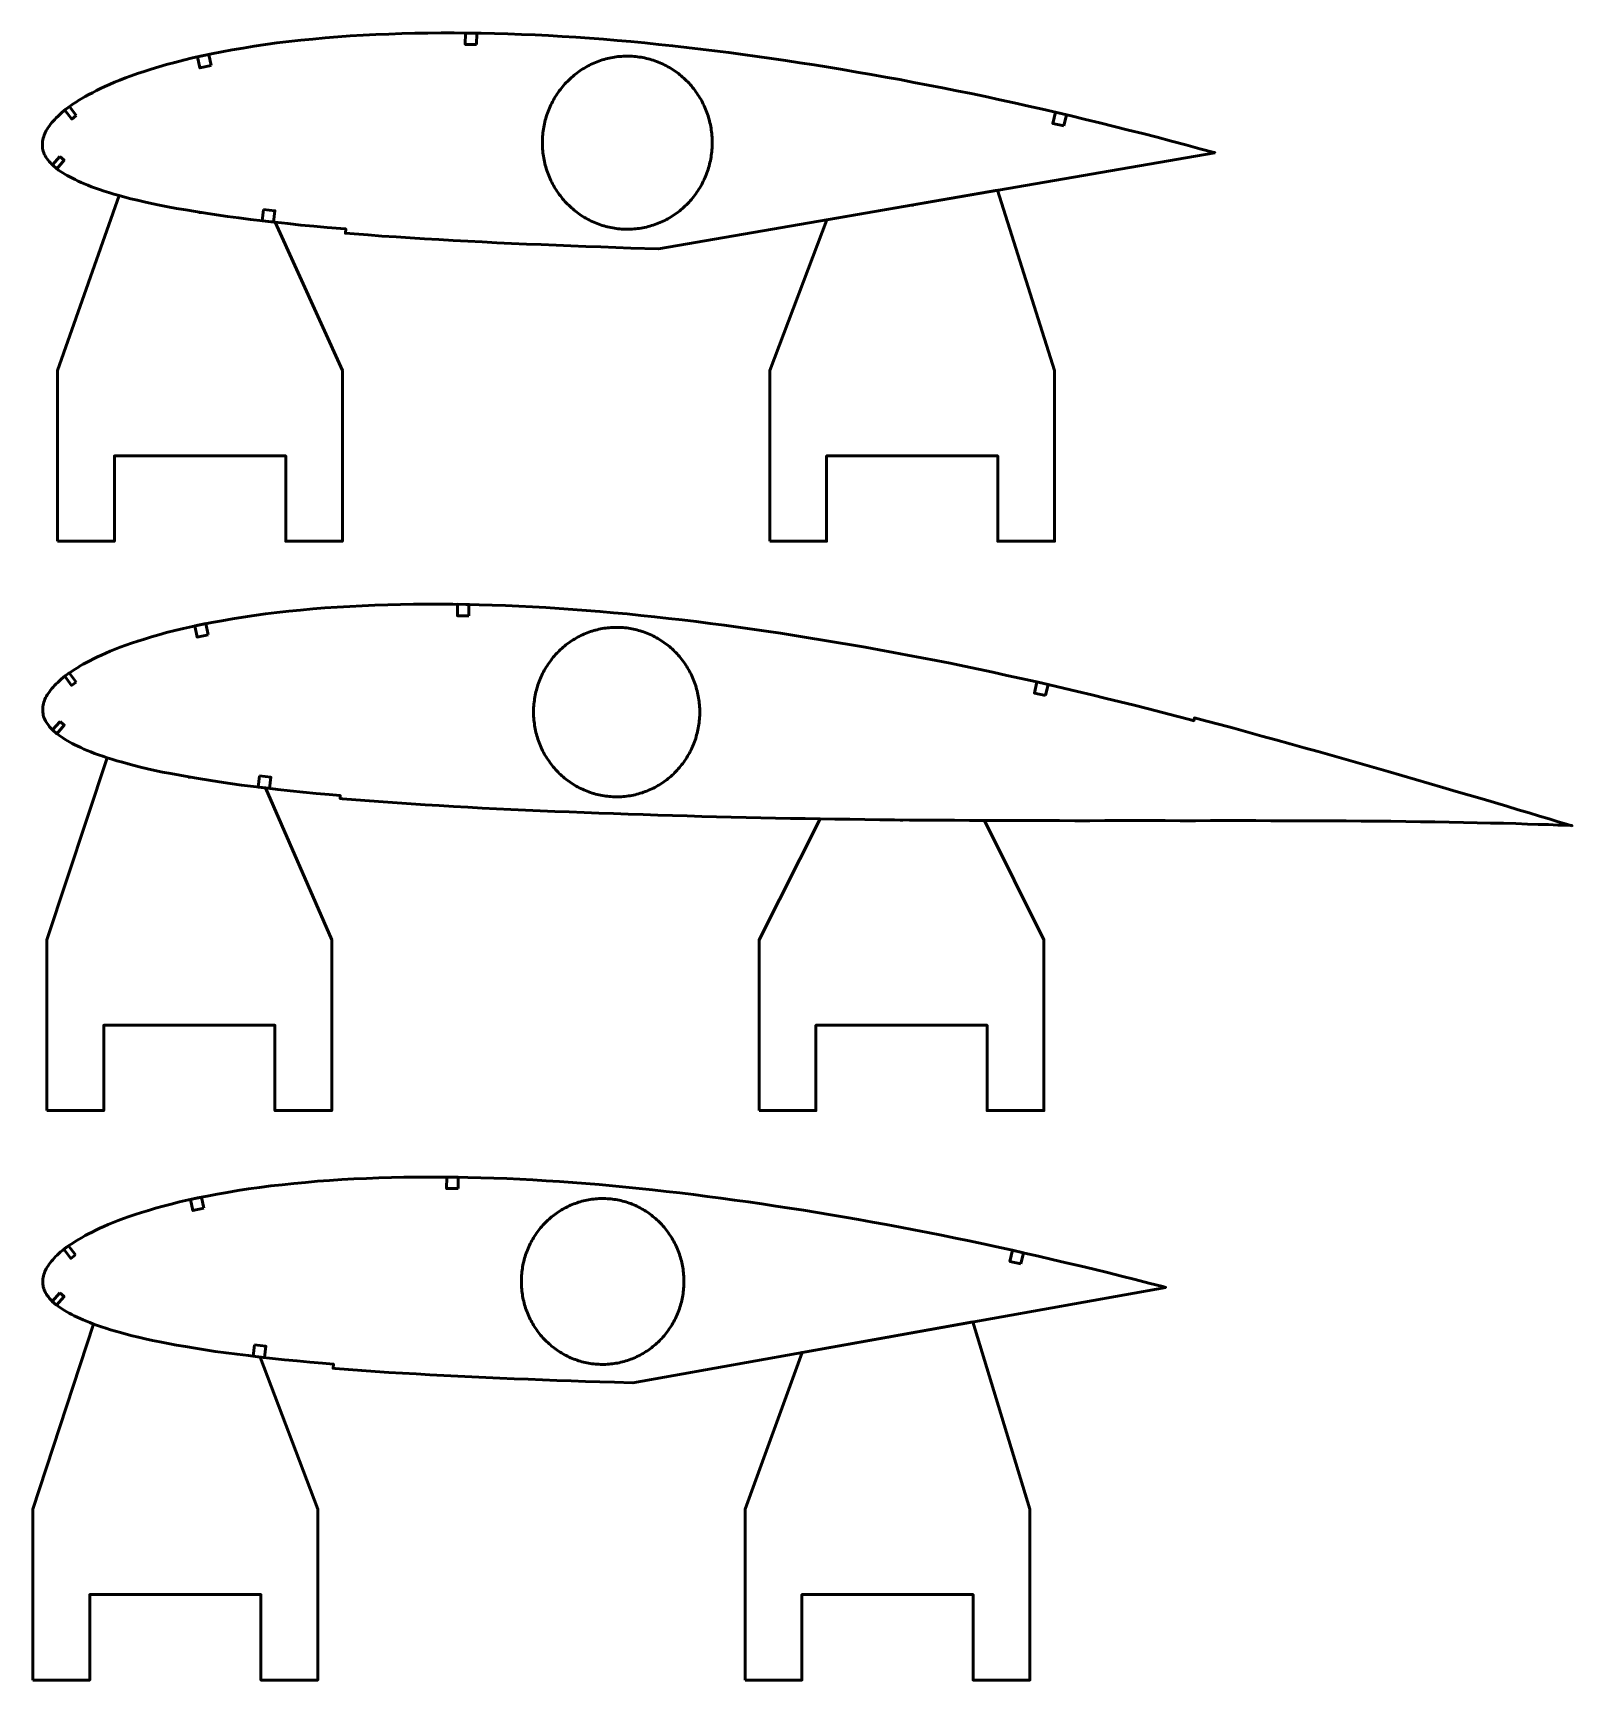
# Model space of a CAD drawing. Header units: metres. Extents: x -32 to 1074, y -15727 to -24.
# Drawn here: x -2 to 538, y -13840 to -13261 of the extents above; entities that cross this region are included whole.
import ezdxf

# ---------------------------------------------------------------- set-up
doc = ezdxf.new("R2010")
doc.units = ezdxf.units.M
doc.layers.add('Layer', color=7, linetype='Continuous', lineweight=50)

msp = doc.modelspace()

# ---------------------------------------------------------------- linework, layer by layer
at = {"layer": 'Layer', "color": 1}
for p, q in [((306.25, -13321.91), (306.25, -13322.41)), ((56.25, -13324.46), (56.25, -13324.96)), ((52.5, -13522.8), (52.5, -13523.3)), ((302.5, -13537.89), (302.5, -13538.39)), ((47.58, -13722.24), (47.58, -13722.74)), ((297.58, -13719.56), (297.58, -13720.06))]:
    msp.add_line(p, q, dxfattribs=at)
at = {"layer": 'Layer'}
for points in [[(412.56, -13303.55), (412.56, -13303.55), (412.31, -13303.48), (407.28, -13302.13), (402.27, -13300.78), (397.25, -13299.44), (392.24, -13298.11), (387.23, -13296.82), (382.2, -13295.57), (377.16, -13294.32), (372.13, -13293.08), (367.11, -13291.84), (362.1, -13290.62), (357.08, -13289.43), (352.06, -13288.28), (347.04, -13287.15), (342.02, -13286.03), (337, -13284.92), (331.99, -13283.83), (326.97, -13282.77), (321.96, -13281.75), (316.94, -13280.76), (311.91, -13279.78), (306.89, -13278.81), (301.88, -13277.86), (296.87, -13276.93), (291.86, -13276.04), (286.84, -13275.18), (281.83, -13274.33), (276.82, -13273.5), (271.81, -13272.68), (266.81, -13271.89), (261.81, -13271.14), (256.82, -13270.41), (251.83, -13269.7), (246.84, -13269.02), (241.87, -13268.35), (236.9, -13267.71), (231.96, -13267.1), (227.03, -13266.52), (222.12, -13265.97), (217.23, -13265.45), (212.36, -13264.96), (207.51, -13264.5), (202.67, -13264.07), (197.84, -13263.68), (193.01, -13263.31), (188.2, -13262.98), (183.4, -13262.67), (178.62, -13262.4), (173.84, -13262.16), (169.08, -13261.95), (164.34, -13261.79), (159.6, -13261.65), (154.89, -13261.55), (150.19, -13261.48), (145.51, -13261.45), (140.86, -13261.45), (136.22, -13261.49), (131.61, -13261.56), (127.03, -13261.68), (122.47, -13261.84), (117.94, -13262.03), (113.45, -13262.25), (108.99, -13262.52), (104.58, -13262.83), (100.21, -13263.2), (95.87, -13263.6), (91.6, -13264.03), (87.39, -13264.47), (83.25, -13264.97), (79.19, -13265.52), (75.22, -13266.13), (71.33, -13266.77), (67.53, -13267.43), (63.84, -13268.1), (60.28, -13268.78), (56.84, -13269.5), (53.55, -13270.24), (50.39, -13271.01), (47.36, -13271.79), (44.48, -13272.59), (41.74, -13273.38), (39.13, -13274.17), (36.65, -13274.95), (34.31, -13275.72), (32.11, -13276.49), (30.03, -13277.25), (28.06, -13278.02), (26.21, -13278.78), (24.47, -13279.53), (22.83, -13280.27), (21.28, -13281), (19.83, -13281.72), (18.45, -13282.43), (17.16, -13283.12), (15.93, -13283.8), (14.79, -13284.46), (13.7, -13285.11), (12.69, -13285.75), (11.72, -13286.39), (10.81, -13287.02), (9.96, -13287.64), (9.16, -13288.24), (8.4, -13288.85), (7.68, -13289.45), (7.01, -13290.04), (6.38, -13290.64), (5.78, -13291.22), (5.23, -13291.8), (4.71, -13292.38), (4.22, -13292.95), (3.77, -13293.52), (3.35, -13294.08), (2.96, -13294.65), (2.59, -13295.21), (2.26, -13295.75), (1.97, -13296.28), (1.72, -13296.78), (1.52, -13297.31), (1.34, -13297.85), (1.2, -13298.4), (1.06, -13298.98), (0.97, -13299.45), (0.9, -13299.97), (0.9, -13300.42), (0.91, -13300.97), (0.93, -13301.5), (0.98, -13302.01), (1.05, -13302.52), (1.17, -13303.02), (1.34, -13303.54), (1.55, -13304.04), (1.81, -13304.55), (2.12, -13305.07), (2.48, -13305.59), (2.86, -13306.11), (3.28, -13306.62), (3.73, -13307.13), (4.23, -13307.64), (4.76, -13308.14), (5.32, -13308.63), (5.93, -13309.12), (6.59, -13309.6), (7.28, -13310.08), (8.02, -13310.56), (8.8, -13311.04), (9.63, -13311.53), (10.5, -13312.01), (11.42, -13312.5), (12.38, -13312.98), (13.41, -13313.47), (14.49, -13313.96), (15.65, -13314.45), (16.87, -13314.95), (18.16, -13315.45), (19.53, -13315.96), (20.98, -13316.48), (22.53, -13317), (24.17, -13317.52), (25.93, -13318.04), (27.81, -13318.57), (29.82, -13319.11), (31.96, -13319.67), (34.23, -13320.23), (36.66, -13320.8), (39.25, -13321.37), (41.99, -13321.94), (44.91, -13322.51), (48, -13323.07), (51.26, -13323.62), (54.68, -13324.2), (58.24, -13324.79), (61.96, -13325.36), (65.83, -13325.91), (69.84, -13326.44), (73.97, -13326.95), (78.24, -13327.44), (82.61, -13327.94), (87.07, -13328.44), (91.61, -13328.91), (96.23, -13329.36), (100.91, -13329.77), (105.66, -13330.16), (107.39, -13330.29), (107.27, -13331.79), (110.36, -13332.03), (115.21, -13332.41), (120.11, -13332.78), (125.05, -13333.12), (130.02, -13333.44), (135.03, -13333.73), (140.06, -13334.03), (145.13, -13334.32), (150.22, -13334.61), (155.33, -13334.88), (160.47, -13335.13), (165.63, -13335.37), (170.81, -13335.59), (176, -13335.81), (181.22, -13336.02), (186.44, -13336.23), (191.68, -13336.44), (196.93, -13336.63), (202.19, -13336.82), (207.46, -13336.99), (217.17, -13337.3), (412.56, -13303.55)], [(412.56, -13303.55), (412.56, -13303.55), (412.31, -13303.48), (407.28, -13302.13), (402.27, -13300.78), (397.25, -13299.44), (392.24, -13298.11), (387.23, -13296.82), (382.2, -13295.57), (377.16, -13294.32), (372.13, -13293.08), (367.11, -13291.84), (362.1, -13290.62), (357.08, -13289.43), (352.06, -13288.28), (347.04, -13287.15), (342.02, -13286.03), (337, -13284.92), (331.99, -13283.83), (326.97, -13282.77), (321.96, -13281.75), (316.94, -13280.76), (311.91, -13279.78), (306.89, -13278.81), (301.88, -13277.86), (296.87, -13276.93), (291.86, -13276.04), (286.84, -13275.18), (281.83, -13274.33), (276.82, -13273.5), (271.81, -13272.68), (266.81, -13271.89), (261.81, -13271.14), (256.82, -13270.41), (251.83, -13269.7), (246.84, -13269.02), (241.87, -13268.35), (236.9, -13267.71), (231.96, -13267.1), (227.03, -13266.52), (222.12, -13265.97), (217.23, -13265.45), (212.36, -13264.96), (207.51, -13264.5), (202.67, -13264.07), (197.84, -13263.68), (193.01, -13263.31), (188.2, -13262.98), (183.4, -13262.67), (178.62, -13262.4), (173.84, -13262.16), (169.08, -13261.95), (164.34, -13261.79), (159.6, -13261.65), (154.89, -13261.55), (150.19, -13261.48), (145.51, -13261.45), (140.86, -13261.45), (136.22, -13261.49), (131.61, -13261.56), (127.03, -13261.68), (122.47, -13261.84), (117.94, -13262.03), (113.45, -13262.25), (108.99, -13262.52), (104.58, -13262.83), (100.21, -13263.2), (95.87, -13263.6), (91.6, -13264.03), (87.39, -13264.47), (83.25, -13264.97), (79.19, -13265.52), (75.22, -13266.13), (71.33, -13266.77), (67.53, -13267.43), (63.84, -13268.1), (60.28, -13268.78), (56.84, -13269.5), (53.55, -13270.24), (50.39, -13271.01), (47.36, -13271.79), (44.48, -13272.59), (41.74, -13273.38), (39.13, -13274.17), (36.65, -13274.95), (34.31, -13275.72), (32.11, -13276.49), (30.03, -13277.25), (28.06, -13278.02), (26.21, -13278.78), (24.47, -13279.53), (22.83, -13280.27), (21.28, -13281), (19.83, -13281.72), (18.45, -13282.43), (17.16, -13283.12), (15.93, -13283.8), (14.79, -13284.46), (13.7, -13285.11), (12.69, -13285.75), (11.72, -13286.39), (10.81, -13287.02), (9.96, -13287.64), (9.16, -13288.24), (8.4, -13288.85), (7.68, -13289.45), (7.01, -13290.04), (6.38, -13290.64), (5.78, -13291.22), (5.23, -13291.8), (4.71, -13292.38), (4.22, -13292.95), (3.77, -13293.52), (3.35, -13294.08), (2.96, -13294.65), (2.59, -13295.21), (2.26, -13295.75), (1.97, -13296.28), (1.72, -13296.78), (1.52, -13297.31), (1.34, -13297.85), (1.2, -13298.4), (1.06, -13298.98), (0.97, -13299.45), (0.9, -13299.97), (0.9, -13300.42), (0.91, -13300.97), (0.93, -13301.5), (0.98, -13302.01), (1.05, -13302.52), (1.17, -13303.02), (1.34, -13303.54), (1.55, -13304.04), (1.81, -13304.55), (2.12, -13305.07), (2.48, -13305.59), (2.86, -13306.11), (3.28, -13306.62), (3.73, -13307.13), (4.23, -13307.64), (4.76, -13308.14), (5.32, -13308.63), (5.93, -13309.12), (6.59, -13309.6), (7.28, -13310.08), (8.02, -13310.56), (8.8, -13311.04), (9.63, -13311.53), (10.5, -13312.01), (11.42, -13312.5), (12.38, -13312.98), (13.41, -13313.47), (14.49, -13313.96), (15.65, -13314.45), (16.87, -13314.95), (18.16, -13315.45), (19.53, -13315.96), (20.98, -13316.48), (22.53, -13317), (24.17, -13317.52), (25.93, -13318.04), (27.81, -13318.57), (29.82, -13319.11), (31.96, -13319.67), (34.23, -13320.23), (36.66, -13320.8), (39.25, -13321.37), (41.99, -13321.94), (44.91, -13322.51), (48, -13323.07), (51.26, -13323.62), (54.68, -13324.2), (58.24, -13324.79), (61.96, -13325.36), (65.83, -13325.91), (69.84, -13326.44), (73.97, -13326.95), (78.24, -13327.44), (82.61, -13327.94), (87.07, -13328.44), (91.61, -13328.91), (96.23, -13329.36), (100.91, -13329.77), (105.66, -13330.16), (107.39, -13330.29), (107.27, -13331.79), (110.36, -13332.03), (115.21, -13332.41), (120.11, -13332.78), (125.05, -13333.12), (130.02, -13333.44), (135.03, -13333.73), (140.06, -13334.03), (145.13, -13334.32), (150.22, -13334.61), (155.33, -13334.88), (160.47, -13335.13), (165.63, -13335.37), (170.81, -13335.59), (176, -13335.81), (181.22, -13336.02), (186.44, -13336.23), (191.68, -13336.44), (196.93, -13336.63), (202.19, -13336.82), (207.46, -13336.99), (217.17, -13337.3), (412.56, -13303.55)], [(236.06, -13300), (236.06, -13299.36), (236.04, -13298.72), (236, -13298.08), (235.96, -13297.45), (235.9, -13296.81), (235.83, -13296.18), (235.74, -13295.54), (235.64, -13294.91), (235.53, -13294.28), (235.41, -13293.66), (235.27, -13293.03), (235.12, -13292.41), (234.96, -13291.8), (234.78, -13291.18), (234.59, -13290.58), (234.39, -13289.97), (234.18, -13289.37), (233.96, -13288.77), (233.72, -13288.18), (233.47, -13287.6), (233.21, -13287.02), (232.93, -13286.44), (232.65, -13285.87), (232.35, -13285.31), (232.04, -13284.75), (231.72, -13284.2), (231.39, -13283.66), (231.05, -13283.13), (230.7, -13282.6), (230.33, -13282.08), (229.96, -13281.57), (229.57, -13281.06), (229.18, -13280.57), (228.77, -13280.08), (228.36, -13279.6), (227.93, -13279.13), (227.5, -13278.67), (227.05, -13278.22), (226.6, -13277.78), (226.14, -13277.35), (225.67, -13276.93), (225.19, -13276.52), (224.7, -13276.12), (224.2, -13275.73), (223.7, -13275.35), (223.19, -13274.98), (222.67, -13274.62), (222.14, -13274.28), (221.61, -13273.94), (221.07, -13273.62), (220.52, -13273.31), (219.97, -13273.01), (219.41, -13272.72), (218.84, -13272.44), (218.27, -13272.18), (217.7, -13271.93), (217.11, -13271.69), (216.53, -13271.46), (215.94, -13271.25), (215.34, -13271.05), (214.75, -13270.86), (214.14, -13270.68), (213.54, -13270.52), (212.93, -13270.37), (212.32, -13270.23), (211.7, -13270.11), (211.08, -13270), (210.46, -13269.9), (209.84, -13269.82), (209.22, -13269.75), (208.6, -13269.69), (207.97, -13269.65), (207.35, -13269.62), (206.72, -13269.6), (206.09, -13269.6), (205.47, -13269.61), (204.84, -13269.63), (204.22, -13269.67), (203.59, -13269.72), (202.97, -13269.78), (202.35, -13269.86), (201.73, -13269.95), (201.11, -13270.05), (200.49, -13270.17), (199.88, -13270.3), (199.27, -13270.44), (198.66, -13270.6), (198.06, -13270.77), (197.46, -13270.95), (196.86, -13271.15), (196.27, -13271.35), (195.68, -13271.57), (195.09, -13271.81), (194.52, -13272.05), (193.94, -13272.31), (193.37, -13272.58), (192.81, -13272.86), (192.26, -13273.16), (191.71, -13273.46), (191.16, -13273.78), (190.63, -13274.11), (190.1, -13274.45), (189.57, -13274.8), (189.06, -13275.16), (188.55, -13275.54), (188.05, -13275.92), (187.56, -13276.32), (187.07, -13276.72), (186.6, -13277.14), (186.13, -13277.56), (185.67, -13278), (185.22, -13278.45), (184.78, -13278.9), (184.35, -13279.37), (183.93, -13279.84), (183.52, -13280.32), (183.12, -13280.81), (182.73, -13281.31), (182.35, -13281.82), (181.98, -13282.34), (181.63, -13282.86), (181.28, -13283.39), (180.94, -13283.93), (180.62, -13284.48), (180.3, -13285.03), (180, -13285.59), (179.71, -13286.16), (179.43, -13286.73), (179.16, -13287.3), (178.9, -13287.89), (178.66, -13288.48), (178.43, -13289.07), (178.21, -13289.67), (178, -13290.27), (177.81, -13290.88), (177.63, -13291.49), (177.46, -13292.11), (177.3, -13292.72), (177.16, -13293.35), (177.03, -13293.97), (176.91, -13294.6), (176.81, -13295.23), (176.71, -13295.86), (176.64, -13296.49), (176.57, -13297.13), (176.52, -13297.77), (176.48, -13298.4), (176.45, -13299.04), (176.44, -13299.68), (176.44, -13300.32), (176.45, -13300.96), (176.48, -13301.6), (176.52, -13302.23), (176.57, -13302.87), (176.64, -13303.51), (176.71, -13304.14), (176.81, -13304.77), (176.91, -13305.4), (177.03, -13306.03), (177.16, -13306.65), (177.3, -13307.28), (177.46, -13307.89), (177.63, -13308.51), (177.81, -13309.12), (178, -13309.73), (178.21, -13310.33), (178.43, -13310.93), (178.66, -13311.52), (178.9, -13312.11), (179.16, -13312.7), (179.43, -13313.27), (179.71, -13313.84), (180, -13314.41), (180.3, -13314.97), (180.62, -13315.52), (180.94, -13316.07), (181.28, -13316.61), (181.63, -13317.14), (181.98, -13317.66), (182.35, -13318.18), (182.73, -13318.69), (183.12, -13319.19), (183.52, -13319.68), (183.93, -13320.16), (184.35, -13320.63), (184.78, -13321.1), (185.22, -13321.55), (185.67, -13322), (186.13, -13322.44), (186.6, -13322.86), (187.07, -13323.28), (187.56, -13323.68), (188.05, -13324.08), (188.55, -13324.46), (189.06, -13324.84), (189.57, -13325.2), (190.1, -13325.55), (190.63, -13325.89), (191.16, -13326.22), (191.71, -13326.54), (192.26, -13326.84), (192.81, -13327.14), (193.37, -13327.42), (193.94, -13327.69), (194.52, -13327.95), (195.09, -13328.19), (195.68, -13328.43), (196.27, -13328.65), (196.86, -13328.85), (197.46, -13329.05), (198.06, -13329.23), (198.66, -13329.4), (199.27, -13329.56), (199.88, -13329.7), (200.49, -13329.83), (201.11, -13329.95), (201.73, -13330.05), (202.35, -13330.14), (202.97, -13330.22), (203.59, -13330.28), (204.22, -13330.33), (204.84, -13330.37), (205.47, -13330.39), (206.09, -13330.4), (206.72, -13330.4), (207.35, -13330.38), (207.97, -13330.35), (208.6, -13330.31), (209.22, -13330.25), (209.84, -13330.18), (210.46, -13330.1), (211.08, -13330), (211.7, -13329.89), (212.32, -13329.77), (212.93, -13329.63), (213.54, -13329.48), (214.14, -13329.32), (214.75, -13329.14), (215.34, -13328.95), (215.94, -13328.75), (216.53, -13328.54), (217.11, -13328.31), (217.7, -13328.07), (218.27, -13327.82), (218.84, -13327.56), (219.41, -13327.28), (219.97, -13326.99), (220.52, -13326.69), (221.07, -13326.38), (221.61, -13326.06), (222.14, -13325.72), (222.67, -13325.38), (223.19, -13325.02), (223.7, -13324.65), (224.2, -13324.27), (224.7, -13323.88), (225.19, -13323.48), (225.67, -13323.07), (226.14, -13322.65), (226.6, -13322.22), (227.05, -13321.78), (227.5, -13321.33), (227.93, -13320.87), (228.36, -13320.4), (228.77, -13319.92), (229.18, -13319.43), (229.57, -13318.94), (229.96, -13318.43), (230.33, -13317.92), (230.7, -13317.4), (231.05, -13316.87), (231.39, -13316.34), (231.72, -13315.8), (232.04, -13315.25), (232.35, -13314.69), (232.65, -13314.13), (232.93, -13313.56), (233.21, -13312.98), (233.47, -13312.4), (233.72, -13311.82), (233.96, -13311.23), (234.18, -13310.63), (234.39, -13310.03), (234.59, -13309.42), (234.78, -13308.82), (234.96, -13308.2), (235.12, -13307.59), (235.27, -13306.97), (235.41, -13306.34), (235.53, -13305.72), (235.64, -13305.09), (235.74, -13304.46), (235.83, -13303.82), (235.9, -13303.19), (235.96, -13302.55), (236, -13301.92), (236.04, -13301.28), (236.06, -13300.64), (236.06, -13300)], [(537.83, -13539.91), (536.01, -13539.37), (533.08, -13538.49), (529.92, -13537.54), (526.52, -13536.52), (522.88, -13535.44), (519.02, -13534.29), (514.97, -13533.07), (510.74, -13531.8), (506.35, -13530.51), (501.84, -13529.19), (497.22, -13527.86), (492.53, -13526.49), (487.78, -13525.1), (482.99, -13523.69), (478.17, -13522.28), (473.31, -13520.9), (468.42, -13519.52), (463.53, -13518.11), (458.62, -13516.7), (453.72, -13515.29), (448.8, -13513.89), (443.87, -13512.51), (438.93, -13511.16), (433.98, -13509.8), (429.05, -13508.42), (424.11, -13507.03), (419.18, -13505.67), (414.23, -13504.33), (409.27, -13503.03), (405.36, -13502.03), (405.1, -13503.04), (404.04, -13502.77), (399.08, -13501.48), (394.13, -13500.18), (389.17, -13498.89), (384.22, -13497.62), (379.26, -13496.38), (374.3, -13495.18), (369.32, -13493.99), (364.34, -13492.8), (359.38, -13491.61), (354.41, -13490.43), (349.45, -13489.29), (344.47, -13488.19), (339.49, -13487.1), (334.51, -13486.02), (329.53, -13484.95), (324.56, -13483.89), (319.59, -13482.87), (314.62, -13481.88), (309.63, -13480.92), (304.65, -13479.98), (299.68, -13479.04), (294.71, -13478.11), (289.74, -13477.21), (284.78, -13476.35), (279.81, -13475.51), (274.84, -13474.69), (269.88, -13473.88), (264.92, -13473.09), (259.98, -13472.31), (255.03, -13471.57), (250.09, -13470.87), (245.16, -13470.18), (240.23, -13469.51), (235.31, -13468.86), (230.4, -13468.23), (225.51, -13467.63), (220.65, -13467.07), (215.8, -13466.53), (210.98, -13466.02), (206.17, -13465.54), (201.39, -13465.08), (196.61, -13464.66), (191.85, -13464.28), (187.09, -13463.92), (182.35, -13463.59), (177.62, -13463.29), (172.91, -13463.02), (168.21, -13462.78), (163.52, -13462.58), (158.85, -13462.42), (154.19, -13462.28), (149.55, -13462.18), (144.93, -13462.11), (140.32, -13462.08), (135.74, -13462.08), (131.18, -13462.12), (126.65, -13462.19), (122.14, -13462.3), (117.66, -13462.46), (113.2, -13462.64), (108.79, -13462.86), (104.41, -13463.11), (100.08, -13463.41), (95.8, -13463.77), (91.55, -13464.17), (87.36, -13464.58), (83.25, -13465.02), (79.21, -13465.5), (75.25, -13466.04), (71.37, -13466.62), (67.59, -13467.25), (63.91, -13467.89), (60.33, -13468.55), (56.89, -13469.2), (53.59, -13469.89), (50.42, -13470.6), (47.39, -13471.34), (44.51, -13472.09), (41.77, -13472.85), (39.17, -13473.6), (36.71, -13474.35), (34.39, -13475.08), (32.21, -13475.79), (30.16, -13476.5), (28.23, -13477.2), (26.42, -13477.9), (24.72, -13478.6), (23.12, -13479.29), (21.61, -13479.96), (20.19, -13480.63), (18.84, -13481.29), (17.58, -13481.94), (16.38, -13482.57), (15.25, -13483.19), (14.18, -13483.79), (13.17, -13484.4), (12.22, -13484.99), (11.32, -13485.58), (10.46, -13486.16), (9.66, -13486.73), (8.9, -13487.29), (8.18, -13487.87), (7.5, -13488.43), (6.86, -13488.99), (6.26, -13489.55), (5.69, -13490.1), (5.16, -13490.65), (4.66, -13491.2), (4.19, -13491.75), (3.76, -13492.3), (3.35, -13492.84), (2.98, -13493.38), (2.62, -13493.93), (2.3, -13494.45), (2.02, -13494.96), (1.79, -13495.44), (1.6, -13495.95), (1.43, -13496.48), (1.3, -13497.03), (1.17, -13497.59), (1.08, -13498.05), (1.02, -13498.58), (1.03, -13499), (1.05, -13499.55), (1.07, -13500.07), (1.12, -13500.58), (1.21, -13501.08), (1.33, -13501.58), (1.5, -13502.09), (1.7, -13502.59), (1.97, -13503.1), (2.28, -13503.61), (2.64, -13504.13), (3.02, -13504.65), (3.43, -13505.16), (3.88, -13505.66), (4.37, -13506.17), (4.89, -13506.67), (5.45, -13507.16), (6.05, -13507.64), (6.69, -13508.13), (7.37, -13508.61), (8.09, -13509.09), (8.85, -13509.57), (9.65, -13510.06), (10.5, -13510.54), (11.39, -13511.03), (12.33, -13511.51), (13.32, -13512), (14.37, -13512.49), (15.48, -13512.98), (16.66, -13513.48), (17.9, -13513.98), (19.21, -13514.49), (20.6, -13515), (22.07, -13515.52), (23.63, -13516.04), (25.29, -13516.56), (27.07, -13517.09), (28.96, -13517.63), (30.97, -13518.19), (33.1, -13518.76), (35.38, -13519.33), (37.8, -13519.9), (40.38, -13520.48), (43.11, -13521.05), (46.02, -13521.61), (49.11, -13522.18), (52.35, -13522.77), (55.75, -13523.37), (59.3, -13523.96), (63.01, -13524.54), (66.86, -13525.09), (70.85, -13525.62), (74.97, -13526.13), (79.2, -13526.65), (83.51, -13527.18), (87.92, -13527.67), (92.4, -13528.14), (96.97, -13528.57), (101.6, -13528.98), (105.48, -13529.31), (105.39, -13530.35), (106.2, -13530.42), (110.94, -13530.83), (115.72, -13531.21), (120.55, -13531.57), (125.42, -13531.9), (130.32, -13532.22), (135.25, -13532.53), (140.22, -13532.84), (145.2, -13533.15), (150.22, -13533.43), (155.25, -13533.7), (160.31, -13533.95), (165.39, -13534.19), (170.49, -13534.42), (175.61, -13534.64), (180.74, -13534.86), (185.88, -13535.08), (191.04, -13535.28), (196.21, -13535.48), (201.39, -13535.66), (206.57, -13535.84), (211.75, -13536.01), (216.93, -13536.17), (222.09, -13536.33), (227.25, -13536.48), (232.41, -13536.63), (237.58, -13536.77), (242.75, -13536.88), (247.93, -13536.99), (253.12, -13537.1), (258.32, -13537.22), (263.51, -13537.33), (268.72, -13537.43), (273.93, -13537.51), (279.15, -13537.57), (284.37, -13537.63), (289.61, -13537.71), (294.84, -13537.8), (300.08, -13537.87), (305.32, -13537.91), (310.58, -13537.93), (315.84, -13537.95), (321.1, -13537.99), (326.36, -13538.04), (331.63, -13538.09), (336.9, -13538.11), (342.18, -13538.09), (347.46, -13538.09), (352.75, -13538.09), (358.03, -13538.12), (363.32, -13538.15), (368.6, -13538.15), (373.9, -13538.13), (379.19, -13538.1), (384.49, -13538.1), (389.79, -13538.1), (395.08, -13538.12), (400.38, -13538.15), (405.68, -13538.14), (410.98, -13538.12), (416.28, -13538.11), (421.58, -13538.11), (426.88, -13538.12), (432.17, -13538.15), (437.46, -13538.17), (442.75, -13538.16), (448.04, -13538.16), (453.32, -13538.18), (458.6, -13538.22), (463.86, -13538.27), (469.1, -13538.32), (474.32, -13538.37), (479.52, -13538.42), (484.67, -13538.49), (489.78, -13538.56), (494.82, -13538.64), (499.77, -13538.75), (504.61, -13538.86), (509.3, -13538.96), (513.83, -13539.06), (518.15, -13539.18), (522.24, -13539.31), (526.08, -13539.43), (529.66, -13539.54), (532.97, -13539.66), (536.02, -13539.77), (537.92, -13539.85)], [(537.83, -13539.91), (536.01, -13539.37), (533.08, -13538.49), (529.92, -13537.54), (526.52, -13536.52), (522.88, -13535.44), (519.02, -13534.29), (514.97, -13533.07), (510.74, -13531.8), (506.35, -13530.51), (501.84, -13529.19), (497.22, -13527.86), (492.53, -13526.49), (487.78, -13525.1), (482.99, -13523.69), (478.17, -13522.28), (473.31, -13520.9), (468.42, -13519.52), (463.53, -13518.11), (458.62, -13516.7), (453.72, -13515.29), (448.8, -13513.89), (443.87, -13512.51), (438.93, -13511.16), (433.98, -13509.8), (429.05, -13508.42), (424.11, -13507.03), (419.18, -13505.67), (414.23, -13504.33), (409.27, -13503.03), (405.36, -13502.03), (405.1, -13503.04), (404.04, -13502.77), (399.08, -13501.48), (394.13, -13500.18), (389.17, -13498.89), (384.22, -13497.62), (379.26, -13496.38), (374.3, -13495.18), (369.32, -13493.99), (364.34, -13492.8), (359.38, -13491.61), (354.41, -13490.43), (349.45, -13489.29), (344.47, -13488.19), (339.49, -13487.1), (334.51, -13486.02), (329.53, -13484.95), (324.56, -13483.89), (319.59, -13482.87), (314.62, -13481.88), (309.63, -13480.92), (304.65, -13479.98), (299.68, -13479.04), (294.71, -13478.11), (289.74, -13477.21), (284.78, -13476.35), (279.81, -13475.51), (274.84, -13474.69), (269.88, -13473.88), (264.92, -13473.09), (259.98, -13472.31), (255.03, -13471.57), (250.09, -13470.87), (245.16, -13470.18), (240.23, -13469.51), (235.31, -13468.86), (230.4, -13468.23), (225.51, -13467.63), (220.65, -13467.07), (215.8, -13466.53), (210.98, -13466.02), (206.17, -13465.54), (201.39, -13465.08), (196.61, -13464.66), (191.85, -13464.28), (187.09, -13463.92), (182.35, -13463.59), (177.62, -13463.29), (172.91, -13463.02), (168.21, -13462.78), (163.52, -13462.58), (158.85, -13462.42), (154.19, -13462.28), (149.55, -13462.18), (144.93, -13462.11), (140.32, -13462.08), (135.74, -13462.08), (131.18, -13462.12), (126.65, -13462.19), (122.14, -13462.3), (117.66, -13462.46), (113.2, -13462.64), (108.79, -13462.86), (104.41, -13463.11), (100.08, -13463.41), (95.8, -13463.77), (91.55, -13464.17), (87.36, -13464.58), (83.25, -13465.02), (79.21, -13465.5), (75.25, -13466.04), (71.37, -13466.62), (67.59, -13467.25), (63.91, -13467.89), (60.33, -13468.55), (56.89, -13469.2), (53.59, -13469.89), (50.42, -13470.6), (47.39, -13471.34), (44.51, -13472.09), (41.77, -13472.85), (39.17, -13473.6), (36.71, -13474.35), (34.39, -13475.08), (32.21, -13475.79), (30.16, -13476.5), (28.23, -13477.2), (26.42, -13477.9), (24.72, -13478.6), (23.12, -13479.29), (21.61, -13479.96), (20.19, -13480.63), (18.84, -13481.29), (17.58, -13481.94), (16.38, -13482.57), (15.25, -13483.19), (14.18, -13483.79), (13.17, -13484.4), (12.22, -13484.99), (11.32, -13485.58), (10.46, -13486.16), (9.66, -13486.73), (8.9, -13487.29), (8.18, -13487.87), (7.5, -13488.43), (6.86, -13488.99), (6.26, -13489.55), (5.69, -13490.1), (5.16, -13490.65), (4.66, -13491.2), (4.19, -13491.75), (3.76, -13492.3), (3.35, -13492.84), (2.98, -13493.38), (2.62, -13493.93), (2.3, -13494.45), (2.02, -13494.96), (1.79, -13495.44), (1.6, -13495.95), (1.43, -13496.48), (1.3, -13497.03), (1.17, -13497.59), (1.08, -13498.05), (1.02, -13498.58), (1.03, -13499), (1.05, -13499.55), (1.07, -13500.07), (1.12, -13500.58), (1.21, -13501.08), (1.33, -13501.58), (1.5, -13502.09), (1.7, -13502.59), (1.97, -13503.1), (2.28, -13503.61), (2.64, -13504.13), (3.02, -13504.65), (3.43, -13505.16), (3.88, -13505.66), (4.37, -13506.17), (4.89, -13506.67), (5.45, -13507.16), (6.05, -13507.64), (6.69, -13508.13), (7.37, -13508.61), (8.09, -13509.09), (8.85, -13509.57), (9.65, -13510.06), (10.5, -13510.54), (11.39, -13511.03), (12.33, -13511.51), (13.32, -13512), (14.37, -13512.49), (15.48, -13512.98), (16.66, -13513.48), (17.9, -13513.98), (19.21, -13514.49), (20.6, -13515), (22.07, -13515.52), (23.63, -13516.04), (25.29, -13516.56), (27.07, -13517.09), (28.96, -13517.63), (30.97, -13518.19), (33.1, -13518.76), (35.38, -13519.33), (37.8, -13519.9), (40.38, -13520.48), (43.11, -13521.05), (46.02, -13521.61), (49.11, -13522.18), (52.35, -13522.77), (55.75, -13523.37), (59.3, -13523.96), (63.01, -13524.54), (66.86, -13525.09), (70.85, -13525.62), (74.97, -13526.13), (79.2, -13526.65), (83.51, -13527.18), (87.92, -13527.67), (92.4, -13528.14), (96.97, -13528.57), (101.6, -13528.98), (105.48, -13529.31), (105.39, -13530.35), (106.2, -13530.42), (110.94, -13530.83), (115.72, -13531.21), (120.55, -13531.57), (125.42, -13531.9), (130.32, -13532.22), (135.25, -13532.53), (140.22, -13532.84), (145.2, -13533.15), (150.22, -13533.43), (155.25, -13533.7), (160.31, -13533.95), (165.39, -13534.19), (170.49, -13534.42), (175.61, -13534.64), (180.74, -13534.86), (185.88, -13535.08), (191.04, -13535.28), (196.21, -13535.48), (201.39, -13535.66), (206.57, -13535.84), (211.75, -13536.01), (216.93, -13536.17), (222.09, -13536.33), (227.25, -13536.48), (232.41, -13536.63), (237.58, -13536.77), (242.75, -13536.88), (247.93, -13536.99), (253.12, -13537.1), (258.32, -13537.22), (263.51, -13537.33), (268.72, -13537.43), (273.93, -13537.51), (279.15, -13537.57), (284.37, -13537.63), (289.61, -13537.71), (294.84, -13537.8), (300.08, -13537.87), (305.32, -13537.91), (310.58, -13537.93), (315.84, -13537.95), (321.1, -13537.99), (326.36, -13538.04), (331.63, -13538.09), (336.9, -13538.11), (342.18, -13538.09), (347.46, -13538.09), (352.75, -13538.09), (358.03, -13538.12), (363.32, -13538.15), (368.6, -13538.15), (373.9, -13538.13), (379.19, -13538.1), (384.49, -13538.1), (389.79, -13538.1), (395.08, -13538.12), (400.38, -13538.15), (405.68, -13538.14), (410.98, -13538.12), (416.28, -13538.11), (421.58, -13538.11), (426.88, -13538.12), (432.17, -13538.15), (437.46, -13538.17), (442.75, -13538.16), (448.04, -13538.16), (453.32, -13538.18), (458.6, -13538.22), (463.86, -13538.27), (469.1, -13538.32), (474.32, -13538.37), (479.52, -13538.42), (484.67, -13538.49), (489.78, -13538.56), (494.82, -13538.64), (499.77, -13538.75), (504.61, -13538.86), (509.3, -13538.96), (513.83, -13539.06), (518.15, -13539.18), (522.24, -13539.31), (526.08, -13539.43), (529.66, -13539.54), (532.97, -13539.66), (536.02, -13539.77), (537.92, -13539.85)], [(231.68, -13500), (231.67, -13499.37), (231.65, -13498.75), (231.62, -13498.12), (231.57, -13497.5), (231.52, -13496.88), (231.44, -13496.26), (231.36, -13495.64), (231.26, -13495.02), (231.16, -13494.4), (231.03, -13493.79), (230.9, -13493.18), (230.75, -13492.57), (230.59, -13491.97), (230.42, -13491.37), (230.24, -13490.77), (230.04, -13490.18), (229.83, -13489.59), (229.61, -13489.01), (229.38, -13488.43), (229.14, -13487.86), (228.88, -13487.29), (228.61, -13486.72), (228.33, -13486.17), (228.04, -13485.62), (227.74, -13485.07), (227.43, -13484.54), (227.1, -13484), (226.77, -13483.48), (226.42, -13482.96), (226.07, -13482.45), (225.7, -13481.95), (225.32, -13481.46), (224.94, -13480.97), (224.54, -13480.5), (224.13, -13480.03), (223.72, -13479.57), (223.29, -13479.12), (222.86, -13478.68), (222.41, -13478.25), (221.96, -13477.83), (221.5, -13477.41), (221.03, -13477.01), (220.55, -13476.62), (220.07, -13476.24), (219.57, -13475.87), (219.07, -13475.5), (218.57, -13475.15), (218.05, -13474.82), (217.53, -13474.49), (217, -13474.17), (216.46, -13473.87), (215.92, -13473.57), (215.38, -13473.29), (214.82, -13473.02), (214.26, -13472.76), (213.7, -13472.52), (213.13, -13472.28), (212.56, -13472.06), (211.98, -13471.85), (211.4, -13471.65), (210.81, -13471.47), (210.22, -13471.3), (209.63, -13471.14), (209.03, -13470.99), (208.44, -13470.86), (207.83, -13470.74), (207.23, -13470.63), (206.62, -13470.53), (206.02, -13470.45), (205.41, -13470.38), (204.8, -13470.33), (204.19, -13470.29), (203.57, -13470.26), (202.96, -13470.24), (202.35, -13470.24), (201.73, -13470.25), (201.12, -13470.27), (200.51, -13470.31), (199.9, -13470.35), (199.29, -13470.42), (198.68, -13470.49), (198.07, -13470.58), (197.47, -13470.68), (196.86, -13470.8), (196.26, -13470.92), (195.67, -13471.06), (195.07, -13471.22), (194.48, -13471.38), (193.89, -13471.56), (193.31, -13471.75), (192.73, -13471.95), (192.15, -13472.17), (191.58, -13472.4), (191.02, -13472.64), (190.46, -13472.89), (189.9, -13473.15), (189.35, -13473.43), (188.81, -13473.72), (188.27, -13474.02), (187.74, -13474.33), (187.21, -13474.65), (186.69, -13474.98), (186.18, -13475.33), (185.67, -13475.68), (185.18, -13476.05), (184.69, -13476.43), (184.21, -13476.81), (183.73, -13477.21), (183.27, -13477.62), (182.81, -13478.04), (182.36, -13478.46), (181.92, -13478.9), (181.49, -13479.34), (181.07, -13479.8), (180.66, -13480.26), (180.26, -13480.74), (179.87, -13481.22), (179.49, -13481.71), (179.11, -13482.2), (178.75, -13482.71), (178.4, -13483.22), (178.06, -13483.74), (177.73, -13484.27), (177.41, -13484.8), (177.11, -13485.34), (176.81, -13485.89), (176.52, -13486.45), (176.25, -13487.01), (175.99, -13487.57), (175.74, -13488.14), (175.5, -13488.72), (175.27, -13489.3), (175.06, -13489.89), (174.86, -13490.48), (174.67, -13491.07), (174.49, -13491.67), (174.32, -13492.27), (174.17, -13492.88), (174.03, -13493.49), (173.9, -13494.1), (173.79, -13494.71), (173.69, -13495.33), (173.6, -13495.95), (173.52, -13496.57), (173.45, -13497.19), (173.4, -13497.81), (173.36, -13498.44), (173.34, -13499.06), (173.33, -13499.69), (173.33, -13500.31), (173.34, -13500.94), (173.36, -13501.56), (173.4, -13502.19), (173.45, -13502.81), (173.52, -13503.43), (173.6, -13504.05), (173.69, -13504.67), (173.79, -13505.29), (173.9, -13505.9), (174.03, -13506.51), (174.17, -13507.12), (174.32, -13507.73), (174.49, -13508.33), (174.67, -13508.93), (174.86, -13509.52), (175.06, -13510.11), (175.27, -13510.7), (175.5, -13511.28), (175.74, -13511.86), (175.99, -13512.43), (176.25, -13512.99), (176.52, -13513.55), (176.81, -13514.11), (177.11, -13514.66), (177.41, -13515.2), (177.73, -13515.73), (178.06, -13516.26), (178.4, -13516.78), (178.75, -13517.29), (179.11, -13517.8), (179.49, -13518.29), (179.87, -13518.78), (180.26, -13519.26), (180.66, -13519.74), (181.07, -13520.2), (181.49, -13520.66), (181.92, -13521.1), (182.36, -13521.54), (182.81, -13521.96), (183.27, -13522.38), (183.73, -13522.79), (184.21, -13523.19), (184.69, -13523.57), (185.18, -13523.95), (185.67, -13524.32), (186.18, -13524.67), (186.69, -13525.02), (187.21, -13525.35), (187.74, -13525.67), (188.27, -13525.98), (188.81, -13526.28), (189.35, -13526.57), (189.9, -13526.85), (190.46, -13527.11), (191.02, -13527.36), (191.58, -13527.6), (192.15, -13527.83), (192.73, -13528.05), (193.31, -13528.25), (193.89, -13528.44), (194.48, -13528.62), (195.07, -13528.78), (195.67, -13528.94), (196.26, -13529.08), (196.86, -13529.2), (197.47, -13529.32), (198.07, -13529.42), (198.68, -13529.51), (199.29, -13529.58), (199.9, -13529.65), (200.51, -13529.69), (201.12, -13529.73), (201.73, -13529.75), (202.35, -13529.76), (202.96, -13529.76), (203.57, -13529.74), (204.19, -13529.71), (204.8, -13529.67), (205.41, -13529.62), (206.02, -13529.55), (206.62, -13529.47), (207.23, -13529.37), (207.83, -13529.26), (208.44, -13529.14), (209.03, -13529.01), (209.63, -13528.86), (210.22, -13528.7), (210.81, -13528.53), (211.4, -13528.35), (211.98, -13528.15), (212.56, -13527.94), (213.13, -13527.72), (213.7, -13527.48), (214.26, -13527.24), (214.82, -13526.98), (215.38, -13526.71), (215.92, -13526.43), (216.46, -13526.13), (217, -13525.83), (217.53, -13525.51), (218.05, -13525.18), (218.57, -13524.85), (219.07, -13524.5), (219.57, -13524.13), (220.07, -13523.76), (220.55, -13523.38), (221.03, -13522.99), (221.5, -13522.59), (221.96, -13522.17), (222.41, -13521.75), (222.86, -13521.32), (223.29, -13520.88), (223.72, -13520.43), (224.13, -13519.97), (224.54, -13519.5), (224.94, -13519.03), (225.32, -13518.54), (225.7, -13518.05), (226.07, -13517.55), (226.42, -13517.04), (226.77, -13516.52), (227.1, -13516), (227.43, -13515.46), (227.74, -13514.93), (228.04, -13514.38), (228.33, -13513.83), (228.61, -13513.28), (228.88, -13512.71), (229.14, -13512.14), (229.38, -13511.57), (229.61, -13510.99), (229.83, -13510.41), (230.04, -13509.82), (230.24, -13509.23), (230.42, -13508.63), (230.59, -13508.03), (230.75, -13507.43), (230.9, -13506.82), (231.03, -13506.21), (231.16, -13505.6), (231.26, -13504.98), (231.36, -13504.36), (231.44, -13503.74), (231.52, -13503.12), (231.57, -13502.5), (231.62, -13501.88), (231.65, -13501.25), (231.67, -13500.63), (231.68, -13500)], [(395.26, -13702.07), (395.26, -13702.07), (394.22, -13701.81), (389.38, -13700.57), (384.54, -13699.32), (379.7, -13698.09), (374.86, -13696.87), (370.02, -13695.69), (365.17, -13694.54), (360.3, -13693.4), (355.44, -13692.26), (350.59, -13691.12), (345.74, -13690), (340.89, -13688.91), (336.03, -13687.85), (331.17, -13686.81), (326.3, -13685.78), (321.45, -13684.76), (316.59, -13683.75), (311.74, -13682.78), (306.88, -13681.84), (302.01, -13680.93), (297.15, -13680.03), (292.29, -13679.13), (287.44, -13678.25), (282.59, -13677.4), (277.74, -13676.58), (272.89, -13675.78), (268.04, -13675), (263.19, -13674.24), (258.35, -13673.49), (253.52, -13672.76), (248.7, -13672.06), (243.87, -13671.39), (239.06, -13670.74), (234.24, -13670.11), (229.44, -13669.5), (224.65, -13668.91), (219.88, -13668.35), (215.13, -13667.82), (210.4, -13667.32), (205.69, -13666.84), (201, -13666.4), (196.33, -13665.97), (191.67, -13665.59), (187.02, -13665.23), (182.38, -13664.91), (177.75, -13664.61), (173.13, -13664.34), (168.53, -13664.09), (163.95, -13663.88), (159.37, -13663.71), (154.81, -13663.57), (150.27, -13663.46), (145.74, -13663.38), (141.23, -13663.34), (136.74, -13663.33), (132.27, -13663.35), (127.82, -13663.41), (123.4, -13663.49), (119, -13663.62), (114.63, -13663.8), (110.28, -13664), (105.98, -13664.23), (101.71, -13664.5), (97.49, -13664.81), (93.3, -13665.18), (89.16, -13665.59), (85.08, -13666.01), (81.07, -13666.45), (77.13, -13666.94), (73.27, -13667.49), (69.49, -13668.08), (65.8, -13668.71), (62.21, -13669.35), (58.73, -13670), (55.38, -13670.66), (52.16, -13671.34), (49.07, -13672.05), (46.12, -13672.79), (43.31, -13673.54), (40.64, -13674.29), (38.11, -13675.04), (35.72, -13675.77), (33.45, -13676.5), (31.33, -13677.2), (29.33, -13677.9), (27.46, -13678.59), (25.69, -13679.29), (24.03, -13679.98), (22.47, -13680.65), (21.01, -13681.32), (19.62, -13681.98), (18.32, -13682.63), (17.08, -13683.27), (15.92, -13683.89), (14.82, -13684.5), (13.78, -13685.09), (12.8, -13685.68), (11.88, -13686.26), (11, -13686.84), (10.17, -13687.41), (9.38, -13687.98), (8.65, -13688.53), (7.95, -13689.09), (7.29, -13689.64), (6.67, -13690.19), (6.08, -13690.74), (5.53, -13691.28), (5.02, -13691.82), (4.53, -13692.36), (4.08, -13692.89), (3.66, -13693.42), (3.27, -13693.96), (2.91, -13694.49), (2.56, -13695.02), (2.25, -13695.53), (1.98, -13696.02), (1.76, -13696.5), (1.58, -13696.99), (1.42, -13697.51), (1.29, -13698.04), (1.17, -13698.59), (1.08, -13699.03), (1.02, -13699.55), (1.04, -13699.96), (1.06, -13700.49), (1.09, -13701), (1.14, -13701.49), (1.22, -13701.98), (1.34, -13702.46), (1.5, -13702.96), (1.71, -13703.44), (1.97, -13703.93), (2.28, -13704.43), (2.62, -13704.94), (3, -13705.44), (3.4, -13705.93), (3.84, -13706.42), (4.32, -13706.91), (4.83, -13707.39), (5.37, -13707.87), (5.96, -13708.34), (6.59, -13708.81), (7.25, -13709.27), (7.95, -13709.74), (8.7, -13710.21), (9.49, -13710.67), (10.31, -13711.14), (11.18, -13711.61), (12.1, -13712.08), (13.07, -13712.55), (14.1, -13713.02), (15.18, -13713.49), (16.33, -13713.97), (17.54, -13714.46), (18.82, -13714.95), (20.18, -13715.45), (21.61, -13715.94), (23.14, -13716.45), (24.76, -13716.95), (26.5, -13717.45), (28.35, -13717.97), (30.31, -13718.51), (32.39, -13719.05), (34.62, -13719.59), (36.98, -13720.14), (39.5, -13720.69), (42.17, -13721.24), (45.01, -13721.78), (48.03, -13722.32), (51.19, -13722.88), (54.51, -13723.45), (57.98, -13724.01), (61.6, -13724.55), (65.36, -13725.07), (69.25, -13725.57), (73.28, -13726.05), (77.4, -13726.54), (81.62, -13727.03), (85.91, -13727.5), (90.29, -13727.93), (94.74, -13728.33), (99.27, -13728.7), (103.05, -13729.01), (102.93, -13730.5), (103.73, -13730.56), (108.35, -13730.94), (113.03, -13731.29), (117.74, -13731.62), (122.49, -13731.92), (127.28, -13732.21), (132.09, -13732.49), (136.94, -13732.77), (141.81, -13733.04), (146.7, -13733.3), (151.62, -13733.54), (156.56, -13733.76), (161.51, -13733.96), (166.49, -13734.17), (171.48, -13734.36), (176.49, -13734.56), (181.51, -13734.74), (186.55, -13734.92), (191.59, -13735.08), (196.65, -13735.24), (201.7, -13735.39), (208.22, -13735.57), (395.26, -13702.07)], [(395.26, -13702.07), (395.26, -13702.07), (394.22, -13701.81), (389.38, -13700.57), (384.54, -13699.32), (379.7, -13698.09), (374.86, -13696.87), (370.02, -13695.69), (365.17, -13694.54), (360.3, -13693.4), (355.44, -13692.26), (350.59, -13691.12), (345.74, -13690), (340.89, -13688.91), (336.03, -13687.85), (331.17, -13686.81), (326.3, -13685.78), (321.45, -13684.76), (316.59, -13683.75), (311.74, -13682.78), (306.88, -13681.84), (302.01, -13680.93), (297.15, -13680.03), (292.29, -13679.13), (287.44, -13678.25), (282.59, -13677.4), (277.74, -13676.58), (272.89, -13675.78), (268.04, -13675), (263.19, -13674.24), (258.35, -13673.49), (253.52, -13672.76), (248.7, -13672.06), (243.87, -13671.39), (239.06, -13670.74), (234.24, -13670.11), (229.44, -13669.5), (224.65, -13668.91), (219.88, -13668.35), (215.13, -13667.82), (210.4, -13667.32), (205.69, -13666.84), (201, -13666.4), (196.33, -13665.97), (191.67, -13665.59), (187.02, -13665.23), (182.38, -13664.91), (177.75, -13664.61), (173.13, -13664.34), (168.53, -13664.09), (163.95, -13663.88), (159.37, -13663.71), (154.81, -13663.57), (150.27, -13663.46), (145.74, -13663.38), (141.23, -13663.34), (136.74, -13663.33), (132.27, -13663.35), (127.82, -13663.41), (123.4, -13663.49), (119, -13663.62), (114.63, -13663.8), (110.28, -13664), (105.98, -13664.23), (101.71, -13664.5), (97.49, -13664.81), (93.3, -13665.18), (89.16, -13665.59), (85.08, -13666.01), (81.07, -13666.45), (77.13, -13666.94), (73.27, -13667.49), (69.49, -13668.08), (65.8, -13668.71), (62.21, -13669.35), (58.73, -13670), (55.38, -13670.66), (52.16, -13671.34), (49.07, -13672.05), (46.12, -13672.79), (43.31, -13673.54), (40.64, -13674.29), (38.11, -13675.04), (35.72, -13675.77), (33.45, -13676.5), (31.33, -13677.2), (29.33, -13677.9), (27.46, -13678.59), (25.69, -13679.29), (24.03, -13679.98), (22.47, -13680.65), (21.01, -13681.32), (19.62, -13681.98), (18.32, -13682.63), (17.08, -13683.27), (15.92, -13683.89), (14.82, -13684.5), (13.78, -13685.09), (12.8, -13685.68), (11.88, -13686.26), (11, -13686.84), (10.17, -13687.41), (9.38, -13687.98), (8.65, -13688.53), (7.95, -13689.09), (7.29, -13689.64), (6.67, -13690.19), (6.08, -13690.74), (5.53, -13691.28), (5.02, -13691.82), (4.53, -13692.36), (4.08, -13692.89), (3.66, -13693.42), (3.27, -13693.96), (2.91, -13694.49), (2.56, -13695.02), (2.25, -13695.53), (1.98, -13696.02), (1.76, -13696.5), (1.58, -13696.99), (1.42, -13697.51), (1.29, -13698.04), (1.17, -13698.59), (1.08, -13699.03), (1.02, -13699.55), (1.04, -13699.96), (1.06, -13700.49), (1.09, -13701), (1.14, -13701.49), (1.22, -13701.98), (1.34, -13702.46), (1.5, -13702.96), (1.71, -13703.44), (1.97, -13703.93), (2.28, -13704.43), (2.62, -13704.94), (3, -13705.44), (3.4, -13705.93), (3.84, -13706.42), (4.32, -13706.91), (4.83, -13707.39), (5.37, -13707.87), (5.96, -13708.34), (6.59, -13708.81), (7.25, -13709.27), (7.95, -13709.74), (8.7, -13710.21), (9.49, -13710.67), (10.31, -13711.14), (11.18, -13711.61), (12.1, -13712.08), (13.07, -13712.55), (14.1, -13713.02), (15.18, -13713.49), (16.33, -13713.97), (17.54, -13714.46), (18.82, -13714.95), (20.18, -13715.45), (21.61, -13715.94), (23.14, -13716.45), (24.76, -13716.95), (26.5, -13717.45), (28.35, -13717.97), (30.31, -13718.51), (32.39, -13719.05), (34.62, -13719.59), (36.98, -13720.14), (39.5, -13720.69), (42.17, -13721.24), (45.01, -13721.78), (48.03, -13722.32), (51.19, -13722.88), (54.51, -13723.45), (57.98, -13724.01), (61.6, -13724.55), (65.36, -13725.07), (69.25, -13725.57), (73.28, -13726.05), (77.4, -13726.54), (81.62, -13727.03), (85.91, -13727.5), (90.29, -13727.93), (94.74, -13728.33), (99.27, -13728.7), (103.05, -13729.01), (102.93, -13730.5), (103.73, -13730.56), (108.35, -13730.94), (113.03, -13731.29), (117.74, -13731.62), (122.49, -13731.92), (127.28, -13732.21), (132.09, -13732.49), (136.94, -13732.77), (141.81, -13733.04), (146.7, -13733.3), (151.62, -13733.54), (156.56, -13733.76), (161.51, -13733.96), (166.49, -13734.17), (171.48, -13734.36), (176.49, -13734.56), (181.51, -13734.74), (186.55, -13734.92), (191.59, -13735.08), (196.65, -13735.24), (201.7, -13735.39), (208.22, -13735.57), (395.26, -13702.07)], [(226.12, -13700), (226.11, -13699.39), (226.09, -13698.78), (226.06, -13698.17), (226.02, -13697.55), (225.96, -13696.95), (225.89, -13696.34), (225.81, -13695.73), (225.71, -13695.13), (225.61, -13694.52), (225.49, -13693.92), (225.36, -13693.33), (225.21, -13692.73), (225.06, -13692.14), (224.89, -13691.55), (224.71, -13690.97), (224.52, -13690.39), (224.31, -13689.81), (224.1, -13689.24), (223.87, -13688.68), (223.63, -13688.12), (223.38, -13687.56), (223.12, -13687.01), (222.85, -13686.46), (222.56, -13685.93), (222.27, -13685.39), (221.96, -13684.87), (221.65, -13684.35), (221.32, -13683.83), (220.98, -13683.33), (220.63, -13682.83), (220.27, -13682.34), (219.9, -13681.86), (219.53, -13681.38), (219.14, -13680.92), (218.74, -13680.46), (218.33, -13680.01), (217.92, -13679.57), (217.49, -13679.14), (217.06, -13678.71), (216.61, -13678.3), (216.16, -13677.9), (215.7, -13677.5), (215.24, -13677.12), (214.76, -13676.75), (214.28, -13676.38), (213.79, -13676.03), (213.29, -13675.69), (212.79, -13675.36), (212.28, -13675.03), (211.76, -13674.72), (211.24, -13674.43), (210.71, -13674.14), (210.17, -13673.86), (209.63, -13673.6), (209.09, -13673.35), (208.53, -13673.11), (207.98, -13672.88), (207.42, -13672.66), (206.85, -13672.45), (206.28, -13672.26), (205.71, -13672.08), (205.13, -13671.91), (204.55, -13671.76), (203.97, -13671.61), (203.38, -13671.48), (202.8, -13671.36), (202.21, -13671.26), (201.61, -13671.17), (201.02, -13671.09), (200.42, -13671.02), (199.82, -13670.96), (199.23, -13670.92), (198.63, -13670.89), (198.03, -13670.88), (197.43, -13670.87), (196.83, -13670.88), (196.23, -13670.91), (195.63, -13670.94), (195.03, -13670.99), (194.44, -13671.05), (193.84, -13671.12), (193.25, -13671.21), (192.66, -13671.31), (192.07, -13671.42), (191.48, -13671.55), (190.89, -13671.68), (190.31, -13671.83), (189.73, -13672), (189.16, -13672.17), (188.59, -13672.36), (188.02, -13672.56), (187.46, -13672.77), (186.9, -13672.99), (186.35, -13673.22), (185.8, -13673.47), (185.25, -13673.73), (184.72, -13674), (184.18, -13674.28), (183.66, -13674.57), (183.14, -13674.88), (182.62, -13675.19), (182.11, -13675.52), (181.61, -13675.86), (181.12, -13676.2), (180.63, -13676.56), (180.16, -13676.93), (179.68, -13677.31), (179.22, -13677.7), (178.77, -13678.1), (178.32, -13678.51), (177.88, -13678.92), (177.45, -13679.35), (177.03, -13679.79), (176.62, -13680.23), (176.22, -13680.69), (175.82, -13681.15), (175.44, -13681.62), (175.07, -13682.1), (174.7, -13682.58), (174.35, -13683.08), (174.01, -13683.58), (173.67, -13684.09), (173.35, -13684.61), (173.04, -13685.13), (172.74, -13685.66), (172.45, -13686.19), (172.17, -13686.74), (171.9, -13687.28), (171.65, -13687.84), (171.4, -13688.4), (171.17, -13688.96), (170.95, -13689.53), (170.74, -13690.1), (170.54, -13690.68), (170.35, -13691.26), (170.18, -13691.85), (170.02, -13692.44), (169.87, -13693.03), (169.73, -13693.63), (169.61, -13694.22), (169.49, -13694.83), (169.39, -13695.43), (169.31, -13696.03), (169.23, -13696.64), (169.17, -13697.25), (169.12, -13697.86), (169.08, -13698.47), (169.05, -13699.08), (169.04, -13699.69), (169.04, -13700.31), (169.05, -13700.92), (169.08, -13701.53), (169.12, -13702.14), (169.17, -13702.75), (169.23, -13703.36), (169.31, -13703.97), (169.39, -13704.57), (169.49, -13705.17), (169.61, -13705.78), (169.73, -13706.37), (169.87, -13706.97), (170.02, -13707.56), (170.18, -13708.15), (170.35, -13708.74), (170.54, -13709.32), (170.74, -13709.9), (170.95, -13710.47), (171.17, -13711.04), (171.4, -13711.6), (171.65, -13712.16), (171.9, -13712.72), (172.17, -13713.26), (172.45, -13713.81), (172.74, -13714.34), (173.04, -13714.87), (173.35, -13715.39), (173.67, -13715.91), (174.01, -13716.42), (174.35, -13716.92), (174.7, -13717.42), (175.07, -13717.9), (175.44, -13718.38), (175.82, -13718.85), (176.22, -13719.31), (176.62, -13719.77), (177.03, -13720.21), (177.45, -13720.65), (177.88, -13721.08), (178.32, -13721.49), (178.77, -13721.9), (179.22, -13722.3), (179.68, -13722.69), (180.16, -13723.07), (180.63, -13723.44), (181.12, -13723.8), (181.61, -13724.14), (182.11, -13724.48), (182.62, -13724.81), (183.14, -13725.12), (183.66, -13725.43), (184.18, -13725.72), (184.72, -13726), (185.25, -13726.27), (185.8, -13726.53), (186.35, -13726.78), (186.9, -13727.01), (187.46, -13727.23), (188.02, -13727.44), (188.59, -13727.64), (189.16, -13727.83), (189.73, -13728), (190.31, -13728.17), (190.89, -13728.32), (191.48, -13728.45), (192.07, -13728.58), (192.66, -13728.69), (193.25, -13728.79), (193.84, -13728.88), (194.44, -13728.95), (195.03, -13729.01), (195.63, -13729.06), (196.23, -13729.09), (196.83, -13729.12), (197.43, -13729.13), (198.03, -13729.12), (198.63, -13729.11), (199.23, -13729.08), (199.82, -13729.04), (200.42, -13728.98), (201.02, -13728.91), (201.61, -13728.83), (202.21, -13728.74), (202.8, -13728.64), (203.38, -13728.52), (203.97, -13728.39), (204.55, -13728.24), (205.13, -13728.09), (205.71, -13727.92), (206.28, -13727.74), (206.85, -13727.55), (207.42, -13727.34), (207.98, -13727.12), (208.53, -13726.89), (209.09, -13726.65), (209.63, -13726.4), (210.17, -13726.14), (210.71, -13725.86), (211.24, -13725.57), (211.76, -13725.28), (212.28, -13724.97), (212.79, -13724.64), (213.29, -13724.31), (213.79, -13723.97), (214.28, -13723.62), (214.76, -13723.25), (215.24, -13722.88), (215.7, -13722.5), (216.16, -13722.1), (216.61, -13721.7), (217.06, -13721.29), (217.49, -13720.86), (217.92, -13720.43), (218.33, -13719.99), (218.74, -13719.54), (219.14, -13719.08), (219.53, -13718.62), (219.9, -13718.14), (220.27, -13717.66), (220.63, -13717.17), (220.98, -13716.67), (221.32, -13716.17), (221.65, -13715.65), (221.96, -13715.13), (222.27, -13714.61), (222.56, -13714.07), (222.85, -13713.54), (223.12, -13712.99), (223.38, -13712.44), (223.63, -13711.88), (223.87, -13711.32), (224.1, -13710.76), (224.31, -13710.19), (224.52, -13709.61), (224.71, -13709.03), (224.89, -13708.45), (225.06, -13707.86), (225.21, -13707.27), (225.36, -13706.67), (225.49, -13706.08), (225.61, -13705.48), (225.71, -13704.87), (225.81, -13704.27), (225.89, -13703.66), (225.96, -13703.05), (226.02, -13702.45), (226.06, -13701.83), (226.09, -13701.22), (226.11, -13700.61), (226.12, -13700)]]:
    msp.add_lwpolyline(points, close=True, dxfattribs=at)
for points in [[(153.33, -13265.53), (149.33, -13265.47), (149.39, -13261.47), (153.39, -13261.53), (153.33, -13265.53)], [(60.09, -13272.91), (56.18, -13273.72), (55.37, -13269.8), (59.28, -13268.99), (60.09, -13272.91)], [(12.8, -13290.5), (11.21, -13291.71), (8.79, -13288.52), (10.39, -13287.31), (12.8, -13290.5)], [(359.52, -13294.12), (355.63, -13293.2), (356.55, -13289.31), (360.45, -13290.23), (359.52, -13294.12)], [(7.01, -13304.8), (8.53, -13306.11), (5.91, -13309.13), (4.39, -13307.82), (7.01, -13304.8)], [(78.53, -13323.45), (82.5, -13323.9), (82.05, -13327.88), (78.08, -13327.42), (78.53, -13323.45)], [(150.58, -13466.19), (146.58, -13466.14), (146.64, -13462.14), (150.64, -13462.19), (150.58, -13466.19)], [(59.11, -13472.83), (55.19, -13473.64), (54.38, -13469.72), (58.3, -13468.91), (59.11, -13472.83)], [(12.72, -13489.44), (11.12, -13490.63), (8.73, -13487.43), (10.33, -13486.23), (12.72, -13489.44)], [(353.05, -13494.22), (349.15, -13493.33), (350.04, -13489.43), (353.94, -13490.33), (353.05, -13494.22)], [(7.08, -13503.27), (8.58, -13504.59), (5.94, -13507.59), (4.44, -13506.27), (7.08, -13503.27)], [(77.17, -13522.37), (81.14, -13522.86), (80.65, -13526.83), (76.68, -13526.34), (77.17, -13522.37)], [(146.81, -13667.39), (142.81, -13667.35), (142.85, -13663.35), (146.85, -13663.39), (146.81, -13667.39)], [(57.62, -13674.27), (53.71, -13675.1), (52.88, -13671.19), (56.79, -13670.36), (57.62, -13674.27)], [(12.46, -13690.67), (10.87, -13691.87), (8.46, -13688.67), (10.06, -13687.47), (12.46, -13690.67)], [(344.45, -13693.81), (340.55, -13692.93), (341.43, -13689.03), (345.33, -13689.91), (344.45, -13693.81)], [(7, -13703.97), (8.5, -13705.29), (5.87, -13708.3), (4.37, -13706.99), (7, -13703.97)], [(75.37, -13722.27), (79.34, -13722.74), (78.87, -13726.71), (74.9, -13726.24), (75.37, -13722.27)]]:
    msp.add_lwpolyline(points, dxfattribs=at)
at = {"layer": 'Layer', "color": 1}
for points in [[(256.25, -13440), (256.25, -13380), (276.25, -13327.09), (336.25, -13316.73), (356.25, -13380), (356.25, -13440), (336.3, -13440), (336.3, -13410), (276.2, -13410), (276.2, -13440)], [(6.25, -13440), (6.25, -13380), (27.81, -13318.57), (29.82, -13319.11), (31.96, -13319.67), (34.23, -13320.23), (36.66, -13320.8), (39.25, -13321.37), (41.99, -13321.94), (44.91, -13322.51), (48, -13323.07), (51.26, -13323.62), (54.68, -13324.2), (58.24, -13324.79), (61.96, -13325.36), (65.83, -13325.91), (69.84, -13326.44), (73.97, -13326.95), (78.24, -13327.44), (82.61, -13327.94), (106.25, -13380), (106.25, -13440), (86.3, -13440), (86.3, -13410), (26.2, -13410), (26.2, -13440)], [(2.5, -13640), (2.5, -13580), (23.63, -13516.04), (25.29, -13516.56), (27.07, -13517.09), (28.96, -13517.63), (30.97, -13518.19), (33.1, -13518.76), (35.38, -13519.33), (37.8, -13519.9), (40.38, -13520.48), (43.11, -13521.05), (46.02, -13521.61), (49.11, -13522.18), (52.35, -13522.77), (55.75, -13523.37), (59.3, -13523.96), (63.01, -13524.54), (66.86, -13525.09), (70.85, -13525.62), (74.97, -13526.13), (79.2, -13526.65), (102.5, -13580), (102.5, -13640), (82.55, -13640), (82.55, -13610), (22.45, -13610), (22.45, -13640)], [(252.5, -13640), (252.5, -13580), (273.93, -13537.51), (279.15, -13537.57), (284.37, -13537.63), (289.61, -13537.71), (294.84, -13537.8), (300.08, -13537.87), (305.32, -13537.91), (310.58, -13537.93), (315.84, -13537.95), (321.1, -13537.99), (326.36, -13538.04), (331.63, -13538.09), (352.5, -13580), (352.5, -13640), (332.55, -13640), (332.55, -13610), (272.45, -13610), (272.45, -13640)], [(-2.42, -13840), (-2.42, -13780), (18.82, -13714.95), (20.18, -13715.45), (21.61, -13715.94), (23.14, -13716.45), (24.76, -13716.95), (26.5, -13717.45), (28.35, -13717.97), (30.31, -13718.51), (32.39, -13719.05), (34.62, -13719.59), (36.98, -13720.14), (39.5, -13720.69), (42.17, -13721.24), (45.01, -13721.78), (48.03, -13722.32), (51.19, -13722.88), (54.51, -13723.45), (57.98, -13724.01), (61.6, -13724.55), (65.36, -13725.07), (69.25, -13725.57), (73.28, -13726.05), (77.4, -13726.54), (97.58, -13780), (97.58, -13840), (77.63, -13840), (77.63, -13810), (17.53, -13810), (17.53, -13840)], [(247.58, -13840), (247.58, -13780), (267.58, -13724.93), (327.58, -13714.19), (347.58, -13780), (347.58, -13840), (327.63, -13840), (327.63, -13810), (267.53, -13810), (267.53, -13840)]]:
    msp.add_lwpolyline(points, close=True, dxfattribs=at)

doc.saveas('drawing.dxf')
